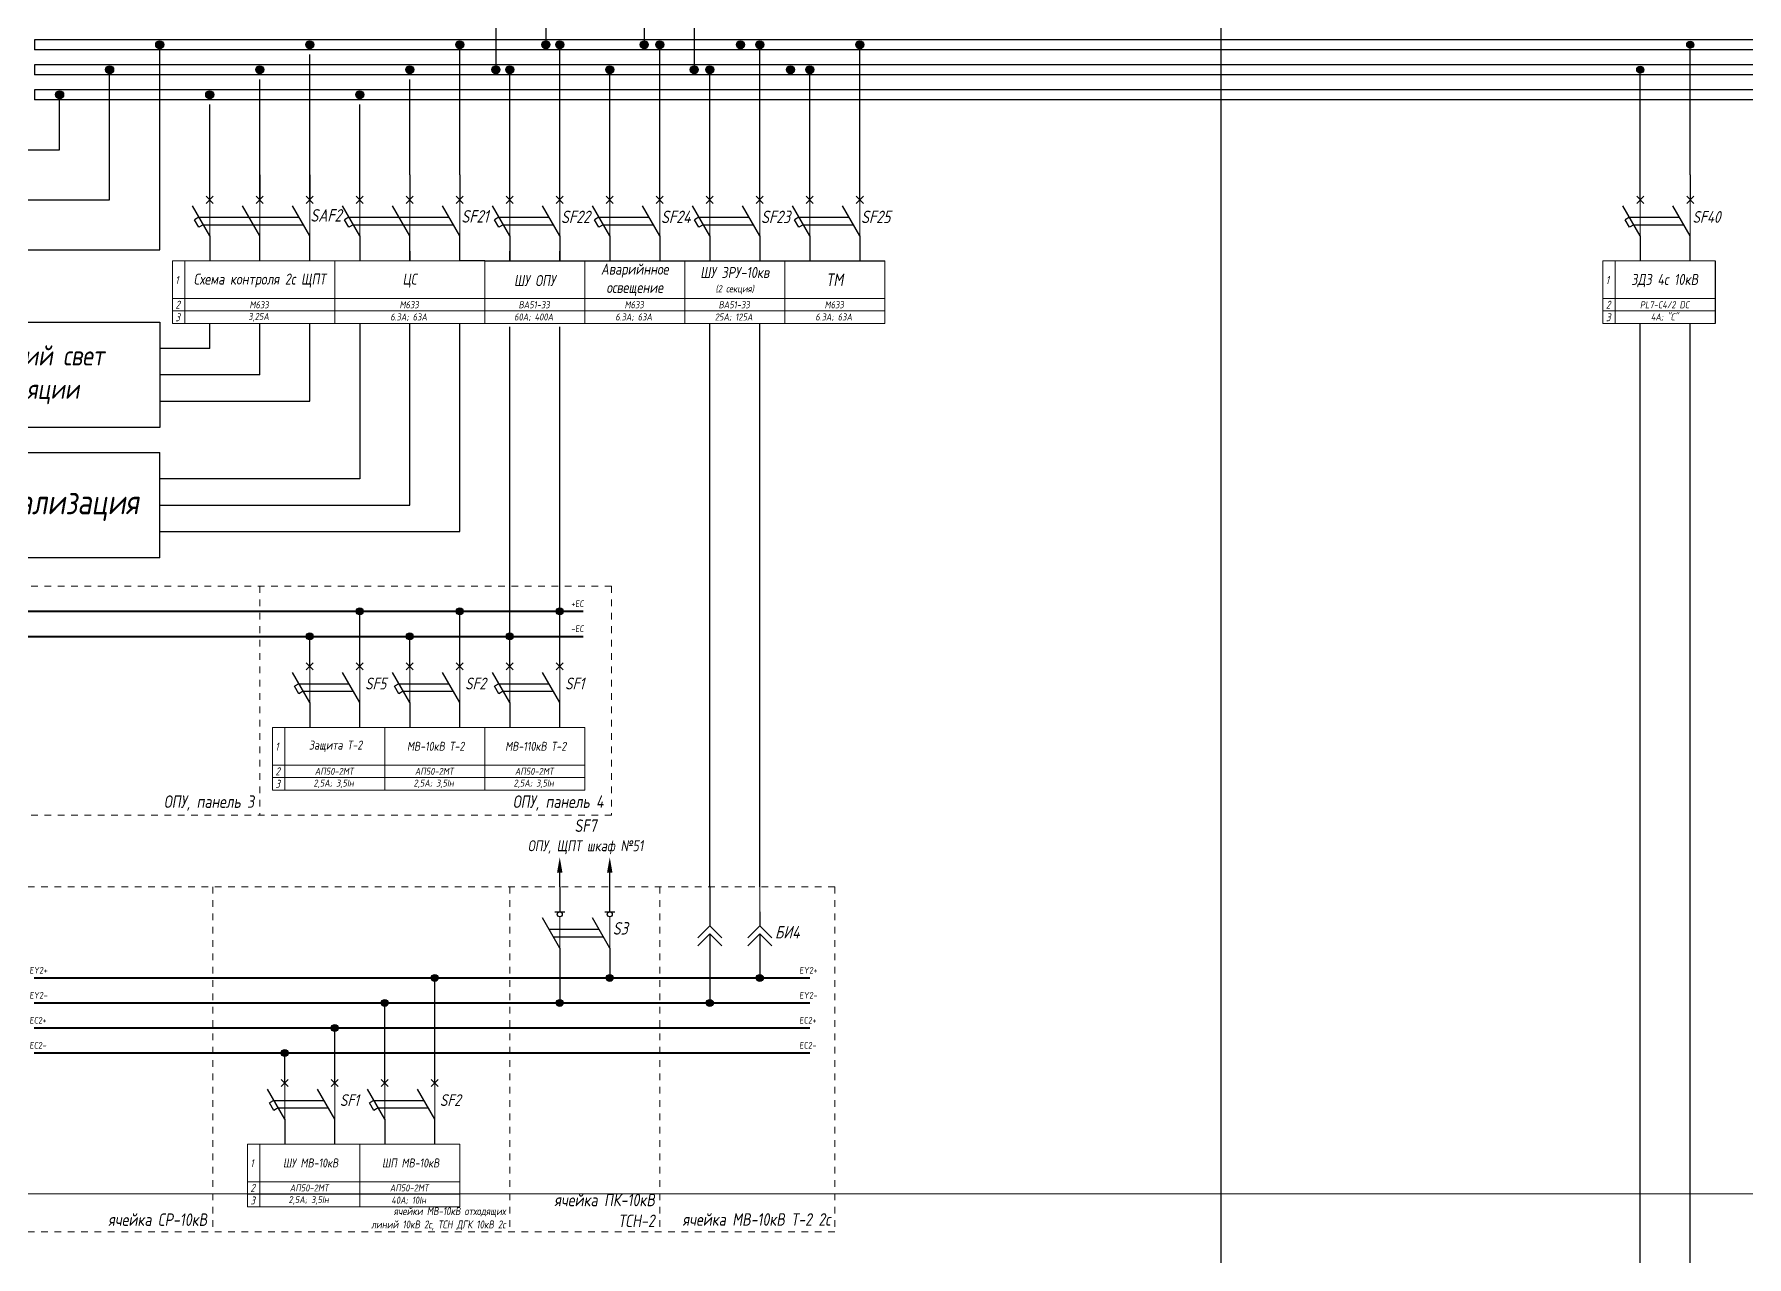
# Model space of a CAD drawing. Header units: millimetres. Extents: x 9 to 5215, y -207 to 4633.
# Drawn here: x 4740.2 to 4997, y 3993.6 to 4176.9 of the extents above; entities that cross this region are included whole.
import ezdxf

# ---------------------------------------------------------------- set-up
doc = ezdxf.new("R2010")
doc.units = ezdxf.units.MM
doc.linetypes.add('JIS_02_1.0', pattern=[2, 1, -1])
doc.layers.add('Разрывы', color=10, linetype='Continuous')
doc.layers.add('Рамка', color=1, linetype='Continuous', plot=False)
doc.styles.add('eskdw', font='GOST_ANT.TTF', dxfattribs={"oblique": 10})
doc.styles.get("Standard").update_dxf_attribs({"font": 'GOST_ANT.TTF', "oblique": 10, "height": 2.5})
doc.styles.add('Гост', font='GOST_ANT.TTF', dxfattribs={"oblique": 10, "height": 1.4})
doc.styles.add('Шины', font='gost_1.ttf', dxfattribs={"oblique": 5, "height": 1.2})

msp = doc.modelspace()

# ---------------------------------------------------------------- hatches: boundary and pattern name
for points in [[(4759.6, 4175.32, 1), (4758.4, 4175.32, 1)], [(4782.1, 4175.32, 1), (4780.9, 4175.32, 1)], [(4804.6, 4175.32, 1), (4803.4, 4175.32, 1)], [(4817.52, 4175.32, 1), (4816.32, 4175.32, 1)], [(4819.6, 4175.32, 1), (4818.4, 4175.32, 1)], [(4832.27, 4175.32, 1), (4831.07, 4175.32, 1)], [(4834.6, 4175.32, 1), (4833.4, 4175.32, 1)], [(4846.7, 4175.32, 1), (4845.5, 4175.32, 1)], [(4849.6, 4175.32, 1), (4848.4, 4175.32, 1)], [(4864.6, 4175.32, 1), (4863.4, 4175.32, 1)], [(4989.06, 4175.32, 1), (4988.01, 4175.32, 1)], [(4752.1, 4171.57, 1), (4750.9, 4171.57, 1)], [(4774.6, 4171.57, 1), (4773.4, 4171.57, 1)], [(4797.1, 4171.57, 1), (4795.9, 4171.57, 1)], [(4810.02, 4171.57, 1), (4808.82, 4171.57, 1)], [(4812.1, 4171.57, 1), (4810.9, 4171.57, 1)], [(4827.1, 4171.57, 1), (4825.9, 4171.57, 1)], [(4839.77, 4171.57, 1), (4838.57, 4171.57, 1)], [(4842.1, 4171.57, 1), (4840.9, 4171.57, 1)], [(4854.2, 4171.57, 1), (4853, 4171.57, 1)], [(4857.1, 4171.57, 1), (4855.9, 4171.57, 1)], [(4981.56, 4171.57, 1), (4980.51, 4171.57, 1)], [(4744.6, 4167.82, 1), (4743.4, 4167.82, 1)], [(4767.1, 4167.82, 1), (4765.9, 4167.82, 1)], [(4789.6, 4167.82, 1), (4788.4, 4167.82, 1)], [(4789.52, 4090.37, 1), (4788.47, 4090.37, 1)], [(4789.52, 4090.37, 1), (4788.47, 4090.37, 1)], [(4804.52, 4090.37, 1), (4803.47, 4090.37, 1)], [(4804.52, 4090.37, 1), (4803.47, 4090.37, 1)], [(4819.52, 4090.37, 1), (4818.47, 4090.37, 1)], [(4819.52, 4090.37, 1), (4818.47, 4090.37, 1)], [(4782.02, 4086.62, 1), (4780.97, 4086.62, 1)], [(4782.02, 4086.62, 1), (4780.97, 4086.62, 1)], [(4782.02, 4086.62, 1), (4780.97, 4086.62, 1)], [(4797.02, 4086.62, 1), (4795.97, 4086.62, 1)], [(4797.02, 4086.62, 1), (4795.97, 4086.62, 1)], [(4797.02, 4086.62, 1), (4795.97, 4086.62, 1)], [(4812.02, 4086.62, 1), (4810.97, 4086.62, 1)], [(4812.02, 4086.62, 1), (4810.97, 4086.62, 1)], [(4812.02, 4086.62, 1), (4810.97, 4086.62, 1)], [(4800.77, 4035.4, 1), (4799.72, 4035.4, 1)], [(4800.77, 4035.4, 1), (4799.72, 4035.4, 1)], [(4827.02, 4035.4, 1), (4825.97, 4035.4, 1)], [(4827.02, 4035.4, 1), (4825.97, 4035.4, 1)], [(4849.52, 4035.4, 1), (4848.47, 4035.4, 1)], [(4849.52, 4035.4, 1), (4848.47, 4035.4, 1)], [(4793.27, 4031.65, 1), (4792.22, 4031.65, 1)], [(4793.27, 4031.65, 1), (4792.22, 4031.65, 1)], [(4793.27, 4031.65, 1), (4792.22, 4031.65, 1)], [(4819.52, 4031.65, 1), (4818.47, 4031.65, 1)], [(4819.52, 4031.65, 1), (4818.47, 4031.65, 1)], [(4819.52, 4031.65, 1), (4818.47, 4031.65, 1)], [(4842.02, 4031.65, 1), (4840.97, 4031.65, 1)], [(4842.02, 4031.65, 1), (4840.97, 4031.65, 1)], [(4842.02, 4031.65, 1), (4840.97, 4031.65, 1)], [(4785.77, 4027.9, 1), (4784.72, 4027.9, 1)], [(4785.77, 4027.9, 1), (4784.72, 4027.9, 1)], [(4778.27, 4024.15, 1), (4777.22, 4024.15, 1)], [(4778.27, 4024.15, 1), (4777.22, 4024.15, 1)], [(4778.27, 4024.15, 1), (4777.22, 4024.15, 1)]]:
    msp.add_hatch(color=256).paths.add_polyline_path(points)

# ---------------------------------------------------------------- linework, layer by layer
for p, q in [((4831.67, 4244.34), (4831.67, 4175.32)), ((4839.17, 4244.34), (4839.17, 4171.57)), ((4809.42, 4188.23), (4809.42, 4171.57)), ((4816.92, 4188.23), (4816.92, 4175.32)), ((4740.25, 4176.07), (4740.25, 4174.57)), ((5049.39, 4176.07), (4740.25, 4176.07)), ((5049.39, 4174.57), (4740.25, 4174.57)), ((4759, 4144.57), (4759, 4175.32)), ((4781.5, 4155.82), (4781.5, 4173.86)), ((4804, 4155.82), (4804, 4175.32)), ((4819, 4155.82), (4819, 4175.32)), ((4834, 4155.82), (4834, 4175.32)), ((4849, 4155.82), (4849, 4175.32)), ((4864, 4155.82), (4864, 4175.32)), ((4988.54, 4155.82), (4988.54, 4175.32)), ((4740.25, 4172.32), (4740.25, 4170.82)), ((5049.39, 4172.32), (4740.25, 4172.32)), ((4751.5, 4152.07), (4751.5, 4171.57)), ((4811.5, 4155.82), (4811.5, 4171.57)), ((4826.5, 4155.82), (4826.5, 4171.57)), ((4841.5, 4155.82), (4841.5, 4171.57)), ((4856.5, 4155.82), (4856.5, 4171.57)), ((4981.04, 4167.07), (4981.04, 4171.57)), ((5049.39, 4170.82), (4740.25, 4170.82)), ((4740.25, 4168.57), (4740.25, 4167.07)), ((5049.39, 4168.57), (4740.25, 4168.57)), ((4774, 4155.82), (4774, 4170.11)), ((4796.5, 4155.82), (4796.5, 4170.11)), ((5049.39, 4167.07), (4740.25, 4167.07)), ((4744, 4159.57), (4744, 4167.82)), ((4766.5, 4155.82), (4766.5, 4166.36)), ((4789, 4155.82), (4789, 4166.36)), ((4981.04, 4152.07), (4981.04, 4167.07)), ((4735.84, 4159.57), (4744, 4159.57)), ((4766.5, 4152.07), (4766.5, 4155.82)), ((4766.5, 4152.07), (4766.5, 4155.82)), ((4774, 4155.82), (4774, 4152.07)), ((4774, 4152.07), (4774, 4155.82)), ((4781.5, 4155.82), (4781.5, 4152.07)), ((4781.5, 4152.07), (4781.5, 4155.82)), ((4789, 4152.07), (4789, 4155.82)), ((4796.5, 4155.82), (4796.5, 4152.07)), ((4804, 4155.82), (4804, 4152.07)), ((4811.5, 4152.07), (4811.5, 4155.82)), ((4811.5, 4152.07), (4811.5, 4155.82)), ((4819, 4152.07), (4819, 4155.82)), ((4819, 4152.07), (4819, 4155.82)), ((4826.5, 4152.07), (4826.5, 4155.82)), ((4826.5, 4152.07), (4826.5, 4155.82)), ((4834, 4152.07), (4834, 4155.82)), ((4834, 4152.07), (4834, 4155.82)), ((4841.5, 4152.07), (4841.5, 4155.82)), ((4841.5, 4152.07), (4841.5, 4155.82)), ((4849, 4152.07), (4849, 4155.82)), ((4849, 4152.07), (4849, 4155.82)), ((4856.5, 4152.07), (4856.5, 4155.82)), ((4856.5, 4152.07), (4856.5, 4155.82)), ((4864, 4152.07), (4864, 4155.82)), ((4864, 4152.07), (4864, 4155.82)), ((4988.54, 4155.82), (4988.54, 4152.07)), ((4735.84, 4152.07), (4751.5, 4152.07)), ((4766.5, 4146.65), (4763.9, 4151.15)), ((4765.97, 4151.54), (4767.03, 4152.6)), ((4767.03, 4151.54), (4765.97, 4152.6)), ((4774, 4146.65), (4771.4, 4151.15)), ((4773.47, 4151.54), (4774.53, 4152.6)), ((4774.53, 4151.54), (4773.47, 4152.6)), ((4781.5, 4146.65), (4778.9, 4151.15)), ((4780.97, 4151.54), (4782.03, 4152.6)), ((4782.03, 4151.54), (4780.97, 4152.6)), ((4789, 4146.65), (4786.4, 4151.15)), ((4788.47, 4151.54), (4789.53, 4152.6)), ((4789.53, 4151.54), (4788.47, 4152.6)), ((4796.5, 4146.65), (4793.9, 4151.15)), ((4795.97, 4151.54), (4797.03, 4152.6)), ((4797.03, 4151.54), (4795.97, 4152.6)), ((4804, 4146.65), (4801.4, 4151.15)), ((4803.47, 4151.54), (4804.53, 4152.6)), ((4804.53, 4151.54), (4803.47, 4152.6)), ((4811.5, 4146.65), (4808.9, 4151.15)), ((4810.97, 4151.54), (4812.03, 4152.6)), ((4812.03, 4151.54), (4810.97, 4152.6)), ((4819, 4146.65), (4816.4, 4151.15)), ((4818.47, 4151.54), (4819.53, 4152.6)), ((4819.53, 4151.54), (4818.47, 4152.6)), ((4826.5, 4146.65), (4823.9, 4151.15)), ((4825.97, 4151.54), (4827.03, 4152.6)), ((4827.03, 4151.54), (4825.97, 4152.6)), ((4834, 4146.65), (4831.4, 4151.15)), ((4833.47, 4151.54), (4834.53, 4152.6)), ((4834.53, 4151.54), (4833.47, 4152.6)), ((4841.5, 4146.65), (4838.9, 4151.15)), ((4840.97, 4151.54), (4842.03, 4152.6)), ((4842.03, 4151.54), (4840.97, 4152.6)), ((4849, 4146.65), (4846.4, 4151.15)), ((4848.47, 4151.54), (4849.53, 4152.6)), ((4849.53, 4151.54), (4848.47, 4152.6)), ((4856.5, 4146.65), (4853.9, 4151.15)), ((4855.97, 4151.54), (4857.03, 4152.6)), ((4857.03, 4151.54), (4855.97, 4152.6)), ((4864, 4146.65), (4861.4, 4151.15)), ((4863.47, 4151.54), (4864.53, 4152.6)), ((4864.53, 4151.54), (4863.47, 4152.6)), ((4981.04, 4146.65), (4978.44, 4151.15)), ((4980.51, 4151.54), (4981.57, 4152.6)), ((4981.57, 4151.54), (4980.51, 4152.6)), ((4988.54, 4146.65), (4985.94, 4151.15)), ((4988.01, 4151.54), (4989.07, 4152.6)), ((4989.07, 4151.54), (4988.01, 4152.6)), ((4764.87, 4149.46), (4764.22, 4149.08)), ((4764.87, 4147.96), (4764.22, 4149.08)), ((4764.87, 4149.46), (4779.87, 4149.46)), ((4765.52, 4148.33), (4764.87, 4147.96)), ((4765.52, 4148.33), (4780.52, 4148.33)), ((4772.05, 4150.02), (4772.05, 4150.02)), ((4787.37, 4149.46), (4786.72, 4149.08)), ((4787.37, 4147.96), (4786.72, 4149.08)), ((4787.37, 4149.46), (4802.37, 4149.46)), ((4788.02, 4148.33), (4787.37, 4147.96)), ((4788.02, 4148.33), (4803.02, 4148.33)), ((4794.55, 4150.02), (4794.55, 4150.02)), ((4809.87, 4149.46), (4809.22, 4149.08)), ((4809.87, 4147.96), (4809.22, 4149.08)), ((4809.87, 4149.46), (4817.37, 4149.46)), ((4810.52, 4148.33), (4809.87, 4147.96)), ((4810.52, 4148.33), (4818.02, 4148.33)), ((4824.87, 4149.46), (4824.22, 4149.08)), ((4824.87, 4147.96), (4824.22, 4149.08)), ((4824.87, 4149.46), (4832.37, 4149.46)), ((4825.52, 4148.33), (4824.87, 4147.96)), ((4825.52, 4148.33), (4833.02, 4148.33)), ((4839.87, 4149.46), (4839.22, 4149.08)), ((4839.87, 4147.96), (4839.22, 4149.08)), ((4839.87, 4149.46), (4847.37, 4149.46)), ((4840.52, 4148.33), (4839.87, 4147.96)), ((4840.52, 4148.33), (4848.02, 4148.33)), ((4854.87, 4149.46), (4854.22, 4149.08)), ((4854.87, 4147.96), (4854.22, 4149.08)), ((4854.87, 4149.46), (4862.37, 4149.46)), ((4855.52, 4148.33), (4854.87, 4147.96)), ((4855.52, 4148.33), (4863.02, 4148.33)), ((4979.41, 4149.46), (4978.77, 4149.08)), ((4979.41, 4147.96), (4978.77, 4149.08)), ((4979.41, 4149.46), (4986.91, 4149.46)), ((4980.06, 4148.33), (4979.41, 4147.96)), ((4980.06, 4148.33), (4987.56, 4148.33)), ((4986.59, 4150.02), (4986.59, 4150.02)), ((4766.5, 4146.65), (4766.5, 4142.9)), ((4774, 4142.9), (4774, 4146.65)), ((4781.5, 4142.9), (4781.5, 4146.65)), ((4789, 4146.65), (4789, 4142.9)), ((4796.5, 4142.9), (4796.5, 4146.65)), ((4804, 4142.9), (4804, 4146.65)), ((4804, 4142.9), (4804, 4146.23)), ((4811.5, 4146.65), (4811.5, 4142.9)), ((4819, 4146.65), (4819, 4142.9)), ((4826.5, 4146.65), (4826.5, 4142.9)), ((4834, 4146.65), (4834, 4142.9)), ((4841.5, 4146.65), (4841.5, 4142.9)), ((4849, 4146.65), (4849, 4142.9)), ((4856.5, 4146.65), (4856.5, 4142.9)), ((4864, 4146.65), (4864, 4142.9)), ((4981.04, 4146.65), (4981.04, 4142.9)), ((4988.54, 4142.9), (4988.54, 4146.65)), ((4735.84, 4144.57), (4759, 4144.57)), ((4796.5, 4144.36), (4796.5, 4142.9)), ((4807.75, 4142.9), (4804, 4142.9)), ((4807.75, 4142.9), (4867.75, 4142.9)), ((4811.5, 4142.9), (4811.5, 4144.36)), ((4819, 4142.9), (4819, 4144.36)), ((4822.75, 4142.9), (4837.75, 4142.9)), ((4992.29, 4142.9), (4992.29, 4133.52)), ((4699.75, 4133.72), (4759, 4133.72)), ((4759, 4133.72), (4759, 4122.07)), ((4766.5, 4129.77), (4766.5, 4133.52)), ((4774, 4125.82), (4774, 4133.52)), ((4781.5, 4121.87), (4781.5, 4133.52)), ((4789, 4133.52), (4789, 4110.23)), ((4796.5, 4106.28), (4796.5, 4133.52)), ((4804, 4102.33), (4804, 4133.52)), ((4811.5, 4086.62), (4811.5, 4133.01)), ((4819, 4090.37), (4819, 4133.01)), ((4841.5, 4049.08), (4841.5, 4133.52)), ((4849, 4049.08), (4849, 4133.52)), ((4981.04, 3961.63), (4981.04, 4133.52)), ((4988.54, 3961.63), (4988.54, 4133.52)), ((4766.5, 4129.77), (4759, 4129.77)), ((4774, 4125.82), (4759, 4125.82)), ((4759, 4122.07), (4759, 4117.93)), ((4759, 4121.87), (4781.5, 4121.87)), ((4759, 4117.93), (4699.75, 4117.93)), ((4699.75, 4114.18), (4759, 4114.18)), ((4759, 4098.38), (4759, 4114.18)), ((4789, 4110.23), (4759, 4110.23)), ((4759, 4106.28), (4796.5, 4106.28)), ((4759, 4102.33), (4781.5, 4102.33)), ((4781.5, 4102.33), (4804, 4102.33)), ((4759, 4098.38), (4699.75, 4098.38)), ((4789, 4085.87), (4789, 4090.37)), ((4804, 4085.87), (4804, 4090.37)), ((4819, 4085.87), (4819, 4090.37)), ((4819, 4085.87), (4819, 4090.37)), ((4636, 4086.62), (4811.5, 4086.62)), ((4781.5, 4085.87), (4781.5, 4086.62)), ((4796.5, 4085.87), (4796.5, 4086.62)), ((4811.5, 4085.87), (4811.5, 4086.62)), ((4811.5, 4085.87), (4811.5, 4086.62)), ((4781.5, 4082.12), (4781.5, 4085.87)), ((4789, 4082.12), (4789, 4085.87)), ((4789, 4082.12), (4789, 4085.87)), ((4796.5, 4082.12), (4796.5, 4085.87)), ((4804, 4082.12), (4804, 4085.87)), ((4804, 4082.12), (4804, 4085.87)), ((4811.5, 4082.12), (4811.5, 4085.87)), ((4819, 4082.12), (4819, 4085.87)), ((4819, 4082.12), (4819, 4085.87)), ((4781.5, 4076.69), (4778.9, 4081.19)), ((4780.97, 4081.59), (4782.03, 4082.65)), ((4782.03, 4081.59), (4780.97, 4082.65)), ((4789, 4076.69), (4786.4, 4081.19)), ((4788.47, 4081.59), (4789.53, 4082.65)), ((4789.53, 4081.59), (4788.47, 4082.65)), ((4796.5, 4076.69), (4793.9, 4081.19)), ((4795.97, 4081.59), (4797.03, 4082.65)), ((4797.03, 4081.59), (4795.97, 4082.65)), ((4804, 4076.69), (4801.4, 4081.19)), ((4803.47, 4081.59), (4804.53, 4082.65)), ((4804.53, 4081.59), (4803.47, 4082.65)), ((4811.5, 4076.69), (4808.9, 4081.19)), ((4810.97, 4081.59), (4812.03, 4082.65)), ((4812.03, 4081.59), (4810.97, 4082.65)), ((4819, 4076.69), (4816.4, 4081.19)), ((4818.47, 4081.59), (4819.53, 4082.65)), ((4819.53, 4081.59), (4818.47, 4082.65)), ((4779.87, 4079.5), (4779.22, 4079.13)), ((4779.87, 4078), (4779.22, 4079.13)), ((4779.87, 4079.5), (4787.37, 4079.5)), ((4787.05, 4080.07), (4787.05, 4080.07)), ((4794.87, 4079.5), (4794.22, 4079.13)), ((4794.87, 4078), (4794.22, 4079.13)), ((4794.87, 4079.5), (4802.37, 4079.5)), ((4802.05, 4080.07), (4802.05, 4080.07)), ((4809.87, 4079.5), (4809.22, 4079.13)), ((4809.87, 4078), (4809.22, 4079.13)), ((4809.87, 4079.5), (4817.37, 4079.5)), ((4817.05, 4080.07), (4817.05, 4080.07)), ((4780.52, 4078.38), (4779.87, 4078)), ((4780.52, 4078.38), (4788.02, 4078.38)), ((4781.5, 4076.69), (4781.5, 4072.94)), ((4789, 4072.94), (4789, 4076.69)), ((4795.52, 4078.38), (4794.87, 4078)), ((4795.52, 4078.38), (4803.02, 4078.38)), ((4796.5, 4076.69), (4796.5, 4072.94)), ((4804, 4072.94), (4804, 4076.69)), ((4810.52, 4078.38), (4809.87, 4078)), ((4810.52, 4078.38), (4818.02, 4078.38)), ((4811.5, 4076.69), (4811.5, 4072.94)), ((4819, 4072.94), (4819, 4076.69)), ((4819, 4049.07), (4819, 4051.19)), ((4826.5, 4049.07), (4826.5, 4051.19)), ((4819, 4049.07), (4819, 4045.32)), ((4826.5, 4045.32), (4826.5, 4049.08)), ((4841.5, 4049.07), (4841.5, 4045.32)), ((4818.25, 4045.32), (4819.75, 4045.32)), ((4825.75, 4045.32), (4827.25, 4045.32)), ((4841.5, 4045.32), (4841.5, 4043.21)), ((4849, 4045.32), (4849, 4043.21)), ((4819, 4039.89), (4816.4, 4044.39)), ((4817.05, 4043.27), (4817.05, 4043.27)), ((4817.05, 4043.27), (4817.05, 4043.27)), ((4817.37, 4042.71), (4824.87, 4042.71)), ((4826.5, 4039.89), (4823.9, 4044.39)), ((4824.55, 4043.27), (4824.55, 4043.27)), ((4818.02, 4041.58), (4825.52, 4041.58)), ((4841.5, 4042.01), (4841.5, 4039.89)), ((4849, 4042.01), (4849, 4039.89)), ((4819, 4039.89), (4819, 4031.65)), ((4826.5, 4039.89), (4826.5, 4035.39)), ((4841.5, 4039.89), (4841.5, 4031.65)), ((4849, 4039.89), (4849, 4035.39)), ((4800.25, 4023.4), (4800.25, 4035.4)), ((4792.75, 4024.15), (4792.75, 4031.65)), ((4785.25, 4023.4), (4785.25, 4027.9)), ((4800.25, 4023.4), (4800.25, 4027.9)), ((4800.25, 4023.4), (4800.25, 4027.9)), ((4777.75, 4023.4), (4777.75, 4024.15)), ((4777.75, 4019.65), (4777.75, 4023.4)), ((4785.25, 4019.65), (4785.25, 4023.4)), ((4785.25, 4019.65), (4785.25, 4023.4)), ((4792.75, 4023.4), (4792.75, 4024.15)), ((4792.75, 4023.4), (4792.75, 4024.15)), ((4792.75, 4019.65), (4792.75, 4023.4)), ((4800.25, 4019.65), (4800.25, 4023.4)), ((4800.25, 4019.65), (4800.25, 4023.4)), ((4777.22, 4019.12), (4778.28, 4020.18)), ((4778.28, 4019.12), (4777.22, 4020.18)), ((4784.72, 4019.12), (4785.78, 4020.18)), ((4785.78, 4019.12), (4784.72, 4020.18)), ((4792.22, 4019.12), (4793.28, 4020.18)), ((4793.28, 4019.12), (4792.22, 4020.18)), ((4799.72, 4019.12), (4800.78, 4020.18)), ((4800.78, 4019.12), (4799.72, 4020.18)), ((4777.75, 4014.23), (4775.15, 4018.73)), ((4776.12, 4017.04), (4775.47, 4016.66)), ((4776.12, 4017.04), (4783.62, 4017.04)), ((4785.25, 4014.23), (4782.65, 4018.73)), ((4783.3, 4017.6), (4783.3, 4017.6)), ((4792.75, 4014.23), (4790.15, 4018.73)), ((4791.12, 4017.04), (4790.47, 4016.66)), ((4791.12, 4017.04), (4798.62, 4017.04)), ((4800.25, 4014.23), (4797.65, 4018.73)), ((4798.3, 4017.6), (4798.3, 4017.6)), ((4776.12, 4015.54), (4775.47, 4016.66)), ((4776.77, 4015.91), (4776.12, 4015.54)), ((4776.77, 4015.91), (4784.27, 4015.91)), ((4777.75, 4014.23), (4777.75, 4010.48)), ((4785.25, 4010.48), (4785.25, 4014.23)), ((4791.12, 4015.54), (4790.47, 4016.66)), ((4791.77, 4015.91), (4791.12, 4015.54)), ((4791.77, 4015.91), (4799.27, 4015.91)), ((4792.75, 4014.23), (4792.75, 4010.48)), ((4800.25, 4010.48), (4800.25, 4014.23))]:
    msp.add_line(p, q)
at = {"lineweight": 9}
for p, q in [((4760.91, 4142.9), (4762.75, 4142.9)), ((4760.91, 4142.9), (4760.91, 4133.52)), ((4762.75, 4142.9), (4804, 4142.9)), ((4762.75, 4142.9), (4762.75, 4133.52)), ((4785.25, 4142.9), (4785.25, 4133.52)), ((4807.75, 4142.9), (4807.75, 4133.52)), ((4822.75, 4142.9), (4822.75, 4133.52)), ((4837.75, 4142.9), (4837.75, 4133.52)), ((4852.75, 4142.9), (4852.75, 4133.52)), ((4867.75, 4142.9), (4867.75, 4133.52)), ((4867.75, 4142.9), (4867.75, 4133.52)), ((4975.45, 4142.9), (4977.29, 4142.9)), ((4975.45, 4142.9), (4975.45, 4133.52)), ((4977.29, 4142.9), (4992.29, 4142.9)), ((4977.29, 4142.9), (4977.29, 4133.52)), ((4760.91, 4137.27), (4807.75, 4137.27)), ((4760.91, 4135.4), (4762.75, 4135.4)), ((4762.75, 4137.27), (4867.75, 4137.27)), ((4762.75, 4137.27), (4867.75, 4137.27)), ((4762.75, 4135.4), (4867.75, 4135.4)), ((4762.75, 4135.4), (4867.75, 4135.4)), ((4825.68, 4137.27), (4867.75, 4137.27)), ((4825.68, 4137.27), (4867.75, 4137.27)), ((4825.68, 4135.4), (4867.75, 4135.4)), ((4825.68, 4135.4), (4867.75, 4135.4)), ((4975.45, 4137.27), (4992.29, 4137.27)), ((4975.45, 4137.27), (4992.29, 4137.27)), ((4975.45, 4135.4), (4977.29, 4135.4)), ((4977.29, 4135.4), (4992.29, 4135.4)), ((4977.29, 4135.4), (4992.29, 4135.4)), ((4760.91, 4133.52), (4762.75, 4133.52)), ((4762.75, 4133.52), (4867.75, 4133.52)), ((4762.75, 4133.52), (4867.75, 4133.52)), ((4825.68, 4133.52), (4867.75, 4133.52)), ((4825.68, 4133.52), (4867.75, 4133.52)), ((4975.45, 4133.52), (4977.29, 4133.52)), ((4977.29, 4133.52), (4992.29, 4133.52)), ((4977.29, 4133.52), (4992.29, 4133.52)), ((4775.91, 4072.94), (4777.75, 4072.94)), ((4775.91, 4072.94), (4775.91, 4063.57)), ((4777.75, 4072.94), (4777.75, 4063.57)), ((4777.75, 4072.94), (4777.75, 4063.57)), ((4777.75, 4072.94), (4792.75, 4072.94)), ((4792.75, 4072.94), (4792.75, 4063.57)), ((4792.75, 4072.94), (4792.75, 4063.57)), ((4792.75, 4072.94), (4807.75, 4072.94)), ((4807.75, 4072.94), (4807.75, 4063.57)), ((4807.75, 4072.94), (4807.75, 4063.57)), ((4807.75, 4072.94), (4822.75, 4072.94)), ((4807.75, 4072.94), (4807.75, 4063.57)), ((4822.75, 4072.94), (4822.75, 4063.57)), ((4777.75, 4069.19), (4777.75, 4063.57)), ((4777.75, 4069.19), (4777.75, 4063.57)), ((4777.75, 4069.19), (4777.75, 4063.57)), ((4792.75, 4069.19), (4792.75, 4063.57)), ((4807.75, 4069.19), (4807.75, 4063.57)), ((4775.91, 4067.32), (4822.75, 4067.32)), ((4775.91, 4065.44), (4777.75, 4065.44)), ((4775.91, 4063.57), (4777.75, 4063.57)), ((4777.75, 4065.44), (4807.75, 4065.44)), ((4777.75, 4063.57), (4792.75, 4063.57)), ((4785.25, 4063.57), (4807.75, 4063.57)), ((4807.75, 4065.44), (4822.75, 4065.44)), ((4807.75, 4063.57), (4822.75, 4063.57)), ((4772.16, 4010.48), (4774, 4010.48)), ((4772.16, 4010.48), (4772.16, 4001.1)), ((4774, 4010.48), (4774, 4001.1)), ((4774, 4010.48), (4774, 4001.1)), ((4774, 4010.48), (4789, 4010.48)), ((4789, 4010.48), (4789, 4001.1)), ((4789, 4010.48), (4789, 4001.1)), ((4789, 4010.48), (4804, 4010.48)), ((4789, 4010.48), (4789, 4001.1)), ((4789, 4010.48), (4789, 4001.1)), ((4789, 4010.48), (4789, 4001.1)), ((4804, 4010.48), (4804, 4001.1)), ((4774, 4006.73), (4774, 4001.1)), ((4774, 4006.73), (4774, 4001.1)), ((4774, 4006.73), (4774, 4001.1)), ((4789, 4006.73), (4789, 4001.1)), ((4789, 4006.73), (4789, 4001.1)), ((4789, 4006.73), (4789, 4001.1)), ((4789, 4006.73), (4789, 4001.1)), ((4789, 4006.73), (4789, 4001.1)), ((4789, 4006.73), (4789, 4001.1)), ((4772.16, 4004.85), (4789, 4004.85)), ((4789, 4004.85), (4804, 4004.85)), ((4772.16, 4002.98), (4774, 4002.98)), ((4774, 4002.98), (4789, 4002.98)), ((4789, 4002.98), (4804, 4002.98)), ((4772.16, 4001.1), (4774, 4001.1)), ((4774, 4001.1), (4789, 4001.1)), ((4789, 4001.1), (4804, 4001.1))]:
    msp.add_line(p, q, dxfattribs=at)
at = {"lineweight": 13}
for p, q in [((4759, 4121.87), (4759, 4117.93)), ((4849, 4045.32), (4849, 4049.08))]:
    msp.add_line(p, q, dxfattribs=at)
at = {"linetype": 'JIS_02_1.0', "lineweight": 15}
for p, q in [((4826.74, 4094.12), (4632.25, 4094.12)), ((4774.04, 4094.12), (4774.04, 4059.82)), ((4826.74, 4094.12), (4826.74, 4059.82)), ((4826.74, 4059.82), (4632.25, 4059.82)), ((4860.25, 4049.08), (4598.98, 4049.08)), ((4766.98, 4049.08), (4766.98, 3997.35)), ((4811.5, 4049.08), (4811.5, 3997.35)), ((4834, 4049.08), (4834, 3997.35)), ((4860.25, 4049.08), (4860.25, 3997.35)), ((4860.25, 3997.35), (4598.98, 3997.35))]:
    msp.add_line(p, q, dxfattribs=at)
at = {"lineweight": 40}
for p, q in [((4636, 4090.37), (4822.5, 4090.37)), ((4636, 4086.62), (4822.5, 4086.62)), ((4740.19, 4035.4), (4856.5, 4035.4)), ((4740.19, 4031.65), (4856.5, 4031.65)), ((4740.19, 4027.9), (4856.5, 4027.9)), ((4740.19, 4024.15), (4856.5, 4024.15))]:
    msp.add_line(p, q, dxfattribs=at)
at = {"ltscale": 5}
for points in [[(4819, 4053.5, 0, 0.815, 0), (4819, 4051.19, 0, 0.815, 0)], [(4826.5, 4053.5, 0, 0.815, 0), (4826.5, 4051.19, 0, 0.815, 0)]]:
    msp.add_lwpolyline(points, format="xyseb", dxfattribs=at)
for points in [[(4839.7, 4041.41), (4841.5, 4043.21), (4843.29, 4041.41)], [(4847.2, 4041.41), (4849, 4043.21), (4850.79, 4041.41)], [(4839.7, 4040.21), (4841.5, 4042.01), (4843.29, 4040.21)], [(4847.2, 4040.21), (4849, 4042.01), (4850.79, 4040.21)]]:
    msp.add_lwpolyline(points, dxfattribs=at)
for centre, radius in [((4759, 4175.32), 0.6), ((4781.5, 4175.32), 0.6), ((4804, 4175.32), 0.6), ((4816.92, 4175.32), 0.6), ((4819, 4175.32), 0.6), ((4831.67, 4175.32), 0.6), ((4834, 4175.32), 0.6), ((4846.1, 4175.32), 0.6), ((4849, 4175.32), 0.6), ((4864, 4175.32), 0.6), ((4988.54, 4175.32), 0.525), ((4751.5, 4171.57), 0.6), ((4774, 4171.57), 0.6), ((4796.5, 4171.57), 0.6), ((4809.42, 4171.57), 0.6), ((4811.5, 4171.57), 0.6), ((4826.5, 4171.57), 0.6), ((4839.17, 4171.57), 0.6), ((4841.5, 4171.57), 0.6), ((4853.6, 4171.57), 0.6), ((4856.5, 4171.57), 0.6), ((4981.04, 4171.57), 0.525), ((4744, 4167.82), 0.6), ((4766.5, 4167.82), 0.6), ((4789, 4167.82), 0.6), ((4789, 4090.37), 0.525), ((4789, 4090.37), 0.525), ((4804, 4090.37), 0.525), ((4804, 4090.37), 0.525), ((4819, 4090.37), 0.525), ((4819, 4090.37), 0.525), ((4781.5, 4086.62), 0.525), ((4781.5, 4086.62), 0.525), ((4781.5, 4086.62), 0.525), ((4796.5, 4086.62), 0.525), ((4796.5, 4086.62), 0.525), ((4796.5, 4086.62), 0.525), ((4811.5, 4086.62), 0.525), ((4811.5, 4086.62), 0.525), ((4811.5, 4086.62), 0.525), ((4819, 4044.94), 0.375), ((4826.5, 4044.94), 0.375), ((4800.25, 4035.4), 0.525), ((4800.25, 4035.4), 0.525), ((4826.5, 4035.4), 0.525), ((4826.5, 4035.4), 0.525), ((4849, 4035.4), 0.525), ((4849, 4035.4), 0.525), ((4792.75, 4031.65), 0.525), ((4792.75, 4031.65), 0.525), ((4792.75, 4031.65), 0.525), ((4819, 4031.65), 0.525), ((4819, 4031.65), 0.525), ((4819, 4031.65), 0.525), ((4841.5, 4031.65), 0.525), ((4841.5, 4031.65), 0.525), ((4841.5, 4031.65), 0.525), ((4785.25, 4027.9), 0.525), ((4785.25, 4027.9), 0.525), ((4777.75, 4024.15), 0.525), ((4777.75, 4024.15), 0.525), ((4777.75, 4024.15), 0.525)]:
    msp.add_circle(centre, radius)
at = {"layer": 'Разрывы', "lineweight": 13}
for p, q in [((4766.5, 4152.07), (4766.5, 4146.65)), ((4774, 4152.07), (4774, 4146.65)), ((4774, 4152.07), (4774, 4146.65)), ((4781.5, 4152.07), (4781.5, 4146.65)), ((4789, 4152.07), (4789, 4146.65)), ((4796.5, 4152.07), (4796.5, 4146.65)), ((4796.5, 4152.07), (4796.5, 4146.65)), ((4804, 4152.07), (4804, 4146.65)), ((4811.5, 4152.07), (4811.5, 4146.65)), ((4819, 4152.07), (4819, 4146.65)), ((4826.5, 4152.07), (4826.5, 4146.65)), ((4834, 4152.07), (4834, 4146.65)), ((4841.5, 4152.07), (4841.5, 4146.65)), ((4849, 4152.07), (4849, 4146.65)), ((4856.5, 4152.07), (4856.5, 4146.65)), ((4864, 4152.07), (4864, 4146.65)), ((4981.04, 4152.07), (4981.04, 4146.65)), ((4988.54, 4152.07), (4988.54, 4146.65)), ((4781.5, 4082.12), (4781.5, 4076.69)), ((4789, 4082.12), (4789, 4076.69)), ((4796.5, 4082.12), (4796.5, 4076.69)), ((4804, 4082.12), (4804, 4076.69)), ((4811.5, 4082.12), (4811.5, 4076.69)), ((4819, 4082.12), (4819, 4076.69)), ((4819, 4044.57), (4819, 4039.89)), ((4826.5, 4044.57), (4826.5, 4039.89)), ((4777.75, 4019.65), (4777.75, 4014.23)), ((4785.25, 4019.65), (4785.25, 4014.23)), ((4792.75, 4019.65), (4792.75, 4014.23)), ((4800.25, 4019.65), (4800.25, 4014.23))]:
    msp.add_line(p, q, dxfattribs=at)
at = {"layer": 'Рамка'}
for p, q in [((4918.18, 4003.03), (4918.18, 4213.03)), ((4918.18, 3793.03), (4918.18, 4003.03))]:
    msp.add_line(p, q, dxfattribs=at)
at = {"layer": 'Рамка', "lineweight": 9}
for p, q in [((4621.18, 4003.03), (4918.18, 4003.03)), ((4918.18, 4003.03), (5215.18, 4003.03))]:
    msp.add_line(p, q, dxfattribs=at)

# ---------------------------------------------------------------- texts
at = {"style": 'eskdw', "oblique": 15}
for s, height, p in [('SAF2', 1.875, (4781.58, 4148.8)), ('SF21', 1.875, (4804.23, 4148.65)), ('SF22', 1.875, (4819.17, 4148.57)), ('SF24', 1.875, (4834.17, 4148.57)), ('SF23', 1.875, (4849.17, 4148.57)), ('SF25', 1.875, (4864.17, 4148.57)), ('SF40', 1.766, (4988.87, 4148.62)), ('SF5', 1.766, (4789.79, 4078.66)), ('SF2', 1.766, (4804.79, 4078.66)), ('SF1', 1.766, (4819.79, 4078.66)), ('S3', 1.875, (4826.93, 4041.9)), ('БИ4', 1.875, (4851.27, 4041.32)), ('SF1', 1.766, (4786.01, 4016.2)), ('SF2', 1.766, (4801.01, 4016.2))]:
    msp.add_text(s, height=height, dxfattribs=at).set_placement(p)
at = {"lineweight": 9, "style": 'eskdw', "oblique": 15}
for s, p in [('1', (4761.32, 4139.45)), ('1', (4975.87, 4139.45)), ('2', (4761.35, 4135.74)), ('3', (4761.35, 4133.86)), ('2', (4975.89, 4135.74)), ('3', (4975.89, 4133.86)), ('1', (4776.32, 4069.49)), ('2', (4776.35, 4065.78)), ('3', (4776.35, 4063.91)), ('1', (4772.57, 4007.03)), ('2', (4772.6, 4003.32)), ('3', (4772.6, 4001.44))]:
    msp.add_text(s, height=1.2, dxfattribs=at).set_placement(p)
at = {"lineweight": 9}
for s, width, insert, char_height, attachment_point, style in [('Схема контроля 2с ЩПТ', 20, (4774, 4139.96), 1.65, 5, 'Гост'), ('ЦС', 20, (4796.5, 4139.96), 1.65, 5, 'Гост'), ('ШУ ОПУ', 20, (4815.25, 4139.96), 1.65, 5, 'Гост'), ('ШУ ЗРУ-10кв\\P{\\H0.63636x;(2 секция)}', 20, (4845.25, 4139.96), 1.65, 5, 'Гост'), ('ЗДЗ 4с 10кВ', 20, (4984.71, 4139.96), 1.65, 5, 'Гост'), (' {\\H1.0833x;+EC}', 7.2274, (4820.15, 4092), 0.9, 1, 'Шины'), (' {\\H1.0833x;-EC}', 7.2274, (4820.15, 4088.25), 0.9, 1, 'Шины'), (' {\\H1.0833x;EY2+}', 7.2274, (4738.93, 4037.04), 0.9, 1, 'Шины'), (' {\\H1.0833x;EY2+}', 7.2274, (4854.39, 4037.04), 0.9, 1, 'Шины'), (' {\\H1.0833x;EY2-}', 7.2274, (4738.93, 4033.29), 0.9, 1, 'Шины'), (' {\\H1.0833x;EY2-}', 7.2274, (4854.39, 4033.29), 0.9, 1, 'Шины'), (' {\\H1.0833x;EC2+}', 7.2274, (4738.93, 4029.54), 0.9, 1, 'Шины'), (' {\\H1.0833x;EC2+}', 7.2274, (4854.39, 4029.54), 0.9, 1, 'Шины'), (' {\\H1.0833x;EC2-}', 7.2274, (4738.93, 4025.79), 0.9, 1, 'Шины'), (' {\\H1.0833x;EC2-}', 7.2274, (4854.39, 4025.79), 0.9, 1, 'Шины')]:
    msp.add_mtext_dynamic_manual_height_columns(s, width=width, gutter_width=6, heights=[0], dxfattribs=dict(at, insert=insert, char_height=char_height, attachment_point=attachment_point, style=style))
at = {"style": 'Гост'}
for s, width, insert, char_height, attachment_point in [('Аварийнное \\Pосвещение', 20, (4830.25, 4140.08), 1.65, 5), ('ТМ', 20, (4860.25, 4140.08), 1.875, 5), ('Измерение, мигающий свет\\P и контроль изоляции', 78.9958, (4729.37, 4125.82), 3, 5), ('Центральная сигнализация', 78.9958, (4729.37, 4106.28), 3.75, 5), ('ОПУ, панель 3 ', 79.9166, (4773.17, 4061.62), 1.875, 6), ('ОПУ, панель 4 ', 79.9166, (4825.58, 4061.62), 1.875, 6), ('{\\fGOST_type_A|b0|i0|c0|p2;\\H1.0616x;SF\\fGOST_type_A|b0|i0|c204|p2;7\\P\\H0.87997x;ОПУ, ЩПТ шкаф №51 }', 29.5568, (4822.88, 4056.56), 1.7663, 5), ('ячейка ПК-10кВ\\P ТСН-2', 79.9166, (4833.26, 4000.55), 1.875, 6), ('ячейка СР-10кВ ', 79.9166, (4766.11, 3999.16), 1.875, 6), ('ячейки МВ-10кВ отходящих \\Pлиний 10кВ 2с, ТСН ДГК 10кВ 2с ', 85.2075, (4810.87, 3999.3), 1.2, 6), ('ячейка МВ-10кВ Т-2 2с', 79.9166, (4859.58, 3999.19), 1.875, 6)]:
    msp.add_mtext_dynamic_manual_height_columns(s, width=width, gutter_width=7, heights=[0], dxfattribs=dict(at, insert=insert, char_height=char_height, attachment_point=attachment_point))
at = {"lineweight": 9, "attachment_point": 5}
for s, insert, char_height, width in [('{\\fGOST 2.304 type A|b0|i0|c204|p34;3,25А}', (4773.84, 4134.46), 1.05, 15), ('\\A1;{\\fGOST 2.304 type A|b0|i0|c204|p34;М633}', (4773.91, 4136.33), 1.05, 15), ('{\\fGOST 2.304 type A|b0|i0|c204|p34;6.3А; 63А}', (4796.34, 4134.46), 1.05, 15), ('\\A1;{\\fGOST 2.304 type A|b0|i0|c204|p34;М633}', (4796.41, 4136.33), 1.05, 15), ('{\\fGOST 2.304 type A|b0|i0|c204|p34;60А; 400А}', (4815.09, 4134.46), 1.05, 15), ('\\A1;ВА51-33', (4815.16, 4136.33), 1.05, 15), ('{\\fGOST 2.304 type A|b0|i0|c204|p34;6.3А; 63А}', (4830.09, 4134.46), 1.05, 15), ('\\A1;{\\fGOST 2.304 type A|b0|i0|c204|p34;М633}', (4830.16, 4136.33), 1.05, 15), ('{\\fGOST 2.304 type A|b0|i0|c204|p34;25А; 125А}', (4845.09, 4134.46), 1.05, 15), ('\\A1;ВА51-33', (4845.16, 4136.33), 1.05, 15), ('{\\fGOST 2.304 type A|b0|i0|c204|p34;6.3А; 63А}', (4860.09, 4134.46), 1.05, 15), ('\\A1;{\\fGOST 2.304 type A|b0|i0|c204|p34;М633}', (4860.16, 4136.33), 1.05, 15), ('\\A1;{\\fGOST 2.304 type A|b0|i0|c0|p34;PL7-C\\fGOST 2.304 type A|b0|i0|c204|p34;4\\fGOST 2.304 type A|b0|i0|c0|p34;/2\\fGOST 2.304 type A|b0|i0|c204|p34; \\fGOST 2.304 type A|b0|i0|c0|p34;DC}', (4984.7, 4136.33), 1.05, 15), ('\\A1;{\\fGOST 2.304 type A|b0|i0|c204|p34;4А; "С"}', (4984.7, 4134.46), 1.05, 15), ('Защита Т-2', (4785.39, 4070.13), 1.35, 17.0098), ('МВ-10кВ Т-2', (4800.39, 4070.13), 1.35, 17.0098), ('МВ-110кВ Т-2', (4815.39, 4070.13), 1.35, 17.0098), ('\\A1;АП50-2МТ', (4785.16, 4066.38), 1.05, 15), ('\\A1;АП50-2МТ', (4800.16, 4066.38), 1.05, 15), ('\\A1;АП50-2МТ', (4815.16, 4066.38), 1.05, 15), ('{\\fGOST 2.304 type A|b0|i0|c204|p34;2,5А; 3,5\\fGOST 2.304 type A|b0|i0|c0|p34;I\\fGOST 2.304 type A|b0|i0|c204|p34;н}', (4785.09, 4064.5), 1.05, 15), ('{\\fGOST 2.304 type A|b0|i0|c204|p34;2,5А; 3,5\\fGOST 2.304 type A|b0|i0|c0|p34;I\\fGOST 2.304 type A|b0|i0|c204|p34;н}', (4800.09, 4064.5), 1.05, 15), ('{\\fGOST 2.304 type A|b0|i0|c204|p34;2,5А; 3,5\\fGOST 2.304 type A|b0|i0|c0|p34;I\\fGOST 2.304 type A|b0|i0|c204|p34;н}', (4815.09, 4064.5), 1.05, 15), ('ШУ МВ-10кВ', (4781.64, 4007.66), 1.35, 17.0098), ('ШП МВ-10кВ', (4796.64, 4007.66), 1.35, 17.0098), ('\\A1;АП50-2МТ', (4781.41, 4003.91), 1.05, 15), ('\\A1;АП50-2МТ', (4796.41, 4003.91), 1.05, 15), ('{\\fGOST 2.304 type A|b0|i0|c204|p34;2,5А; 3,5\\fGOST 2.304 type A|b0|i0|c0|p34;I\\fGOST 2.304 type A|b0|i0|c204|p34;н}', (4781.34, 4002.04), 1.05, 15), ('{\\fGOST 2.304 type A|b0|i0|c204|p34;40А; 10\\fGOST 2.304 type A|b0|i0|c0|p34;I\\fGOST 2.304 type A|b0|i0|c204|p34;н}', (4796.34, 4002.04), 1.05, 15)]:
    msp.add_mtext(s, dxfattribs=dict(at, insert=insert, char_height=char_height, width=width))

doc.saveas('drawing.dxf')
